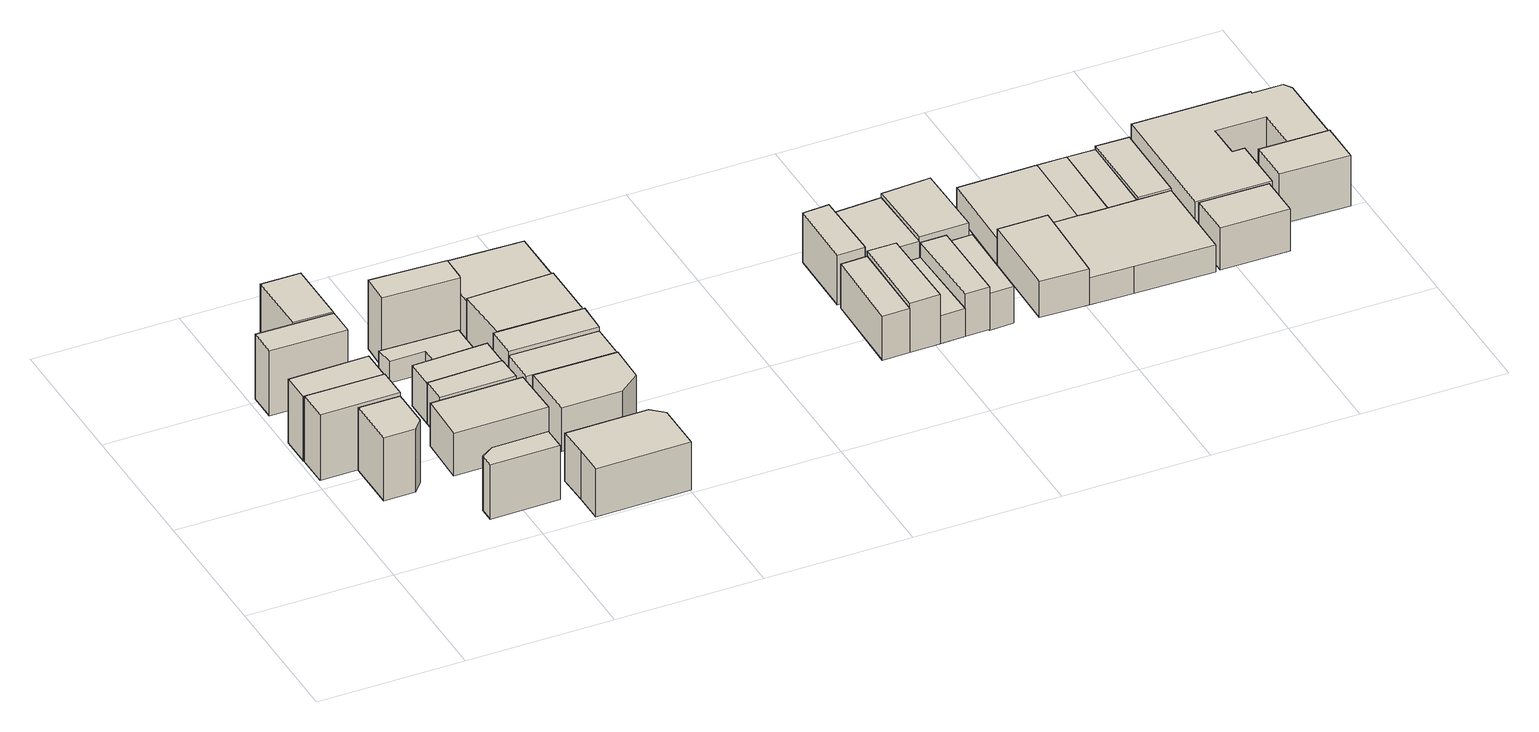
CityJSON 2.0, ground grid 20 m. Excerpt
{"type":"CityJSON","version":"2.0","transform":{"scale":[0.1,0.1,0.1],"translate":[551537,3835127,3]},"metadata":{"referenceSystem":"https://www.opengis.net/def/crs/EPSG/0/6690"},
"CityObjects":{
"building1":{"type":"Building","attributes":{"計測周辺長":32.66,"1/2500図郭":70,"区名":"生野区","町丁目名称":"小路東６丁目","街区番号":10,"class":"3001","usage":"411","measuredHeight":9.6,"storeysAboveGround":2,"BuildingDetailAttribute.buildingRoofEdgeArea":49.64,"BuildingDetailAttribute.buildingStructureType":"610","BuildingDetailAttribute.buildingStructureOrgType":"2","BuildingDetailAttribute.detailedUsage":"1110","BuildingDetailAttribute.specifiedBuildingCoverageRate":0.8,"BuildingDetailAttribute.surveyYear":2017,"BuildingRiverFloodingRiskAttribute.description":"2","BuildingRiverFloodingRiskAttribute.rank":"2","BuildingRiverFloodingRiskAttribute.depth":1.66,"BuildingRiverFloodingRiskAttribute.adminType":"1","BuildingRiverFloodingRiskAttribute.scale":"2","BuildingRiverFloodingRiskAttribute.duration":37.48,"BuildingIDAttribute.prefecture":"27","BuildingIDAttribute.city":"27116"},"geometry":[{"type":"Solid","lod":"1","boundaries":[[[[0,1,2,3]],[[2,4,5,3]],[[1,6,4,2]],[[0,7,6,1]],[[3,5,7,0]],[[4,6,7,5]]]]}]},
"building2":{"type":"Building","attributes":{"計測周辺長":22.16,"1/2500図郭":70,"区名":"生野区","町丁目名称":"小路東６丁目","街区番号":10,"class":"3001","usage":"411","measuredHeight":9.3,"storeysAboveGround":3,"BuildingDetailAttribute.buildingRoofEdgeArea":30.58,"BuildingDetailAttribute.buildingStructureType":"610","BuildingDetailAttribute.buildingStructureOrgType":"2","BuildingDetailAttribute.detailedUsage":"1110","BuildingDetailAttribute.specifiedBuildingCoverageRate":0.8,"BuildingDetailAttribute.surveyYear":2017,"BuildingRiverFloodingRiskAttribute.description":"2","BuildingRiverFloodingRiskAttribute.rank":"2","BuildingRiverFloodingRiskAttribute.depth":1.76,"BuildingRiverFloodingRiskAttribute.adminType":"1","BuildingRiverFloodingRiskAttribute.scale":"2","BuildingRiverFloodingRiskAttribute.duration":37.48,"BuildingIDAttribute.prefecture":"27","BuildingIDAttribute.city":"27116"},"geometry":[{"type":"Solid","lod":"1","boundaries":[[[[8,9,10,11,12]],[[11,13,14,12]],[[10,15,13,11]],[[9,16,15,10]],[[8,17,16,9]],[[12,14,17,8]],[[13,15,16,17,14]]]]}]},
"building3":{"type":"Building","attributes":{"計測周辺長":34.56,"1/2500図郭":70,"区名":"生野区","町丁目名称":"小路東６丁目","街区番号":10,"class":"3001","usage":"411","measuredHeight":9.5,"storeysAboveGround":2,"BuildingDetailAttribute.buildingRoofEdgeArea":54.52,"BuildingDetailAttribute.buildingStructureType":"610","BuildingDetailAttribute.buildingStructureOrgType":"2","BuildingDetailAttribute.detailedUsage":"1110","BuildingDetailAttribute.specifiedBuildingCoverageRate":0.8,"BuildingDetailAttribute.surveyYear":2017,"BuildingRiverFloodingRiskAttribute.description":"2","BuildingRiverFloodingRiskAttribute.rank":"2","BuildingRiverFloodingRiskAttribute.depth":1.46,"BuildingRiverFloodingRiskAttribute.adminType":"1","BuildingRiverFloodingRiskAttribute.scale":"2","BuildingRiverFloodingRiskAttribute.duration":37.48,"BuildingIDAttribute.prefecture":"27","BuildingIDAttribute.city":"27116"},"geometry":[{"type":"Solid","lod":"1","boundaries":[[[[18,19,20,21]],[[20,22,23,21]],[[19,24,22,20]],[[18,25,24,19]],[[21,23,25,18]],[[22,24,25,23]]]]}]},
"building4":{"type":"Building","attributes":{"class":"3001","measuredHeight":9.6,"BuildingDetailAttribute.specifiedBuildingCoverageRate":0.8,"BuildingDetailAttribute.surveyYear":2017,"BuildingRiverFloodingRiskAttribute.description":"2","BuildingRiverFloodingRiskAttribute.rank":"2","BuildingRiverFloodingRiskAttribute.depth":1.64,"BuildingRiverFloodingRiskAttribute.adminType":"1","BuildingRiverFloodingRiskAttribute.scale":"2","BuildingRiverFloodingRiskAttribute.duration":37.38,"BuildingIDAttribute.prefecture":"27","BuildingIDAttribute.city":"27116"},"geometry":[{"type":"Solid","lod":"1","boundaries":[[[[26,27,28,29]],[[28,30,31,29]],[[27,32,30,28]],[[26,33,32,27]],[[29,31,33,26]],[[30,32,33,31]]]]}]},
"building5":{"type":"Building","attributes":{"計測周辺長":31.46,"1/2500図郭":70,"区名":"生野区","町丁目名称":"小路東６丁目","街区番号":10,"class":"3001","usage":"411","measuredHeight":9.9,"storeysAboveGround":3,"BuildingDetailAttribute.buildingRoofEdgeArea":60.54,"BuildingDetailAttribute.buildingStructureType":"610","BuildingDetailAttribute.buildingStructureOrgType":"2","BuildingDetailAttribute.detailedUsage":"1110","BuildingDetailAttribute.specifiedBuildingCoverageRate":0.8,"BuildingDetailAttribute.surveyYear":2017,"BuildingRiverFloodingRiskAttribute.description":"2","BuildingRiverFloodingRiskAttribute.rank":"2","BuildingRiverFloodingRiskAttribute.depth":1.64,"BuildingRiverFloodingRiskAttribute.adminType":"1","BuildingRiverFloodingRiskAttribute.scale":"2","BuildingRiverFloodingRiskAttribute.duration":37.38,"BuildingIDAttribute.prefecture":"27","BuildingIDAttribute.city":"27116"},"geometry":[{"type":"Solid","lod":"1","boundaries":[[[[34,35,36,37]],[[36,38,39,37]],[[35,40,38,36]],[[34,41,40,35]],[[37,39,41,34]],[[38,40,41,39]]]]}]},
"building6":{"type":"Building","attributes":{"計測周辺長":31.24,"1/2500図郭":70,"区名":"生野区","町丁目名称":"小路東６丁目","街区番号":13,"class":"3001","usage":"411","measuredHeight":7.9,"storeysAboveGround":2,"BuildingDetailAttribute.buildingRoofEdgeArea":48.56,"BuildingDetailAttribute.buildingStructureType":"610","BuildingDetailAttribute.buildingStructureOrgType":"2","BuildingDetailAttribute.detailedUsage":"1110","BuildingDetailAttribute.specifiedBuildingCoverageRate":0.8,"BuildingDetailAttribute.surveyYear":2017,"BuildingRiverFloodingRiskAttribute.description":"2","BuildingRiverFloodingRiskAttribute.rank":"2","BuildingRiverFloodingRiskAttribute.depth":1.58,"BuildingRiverFloodingRiskAttribute.adminType":"1","BuildingRiverFloodingRiskAttribute.scale":"2","BuildingRiverFloodingRiskAttribute.duration":36.92,"BuildingIDAttribute.prefecture":"27","BuildingIDAttribute.city":"27116"},"geometry":[{"type":"Solid","lod":"1","boundaries":[[[[42,43,44,45,46]],[[45,47,48,46]],[[44,49,47,45]],[[43,50,49,44]],[[42,51,50,43]],[[46,48,51,42]],[[47,49,50,51,48]]]]}]},
"building7":{"type":"Building","attributes":{"計測周辺長":39.25,"1/2500図郭":70,"区名":"生野区","町丁目名称":"小路東６丁目","街区番号":10,"class":"3001","usage":"412","measuredHeight":6.3,"storeysAboveGround":2,"BuildingDetailAttribute.buildingRoofEdgeArea":88.38,"BuildingDetailAttribute.buildingStructureType":"601","BuildingDetailAttribute.buildingStructureOrgType":"1","BuildingDetailAttribute.detailedUsage":"1130","BuildingDetailAttribute.specifiedBuildingCoverageRate":0.8,"BuildingDetailAttribute.surveyYear":2017,"BuildingRiverFloodingRiskAttribute.description":"2","BuildingRiverFloodingRiskAttribute.rank":"2","BuildingRiverFloodingRiskAttribute.depth":1.56,"BuildingRiverFloodingRiskAttribute.adminType":"1","BuildingRiverFloodingRiskAttribute.scale":"2","BuildingRiverFloodingRiskAttribute.duration":37.48,"BuildingIDAttribute.prefecture":"27","BuildingIDAttribute.city":"27116"},"geometry":[{"type":"Solid","lod":"1","boundaries":[[[[52,53,54,55]],[[54,56,57,55]],[[53,58,56,54]],[[52,59,58,53]],[[55,57,59,52]],[[56,58,59,57]]]]}]},
"building8":{"type":"Building","attributes":{"計測周辺長":27.82,"1/2500図郭":70,"区名":"生野区","町丁目名称":"小路東６丁目","街区番号":10,"class":"3001","usage":"411","measuredHeight":6.2,"storeysAboveGround":2,"BuildingDetailAttribute.buildingRoofEdgeArea":37.48,"BuildingDetailAttribute.buildingStructureType":"601","BuildingDetailAttribute.buildingStructureOrgType":"1","BuildingDetailAttribute.detailedUsage":"1110","BuildingDetailAttribute.specifiedBuildingCoverageRate":0.8,"BuildingDetailAttribute.surveyYear":2017,"BuildingRiverFloodingRiskAttribute.description":"2","BuildingRiverFloodingRiskAttribute.rank":"2","BuildingRiverFloodingRiskAttribute.depth":1.66,"BuildingRiverFloodingRiskAttribute.adminType":"1","BuildingRiverFloodingRiskAttribute.scale":"2","BuildingRiverFloodingRiskAttribute.duration":37.48,"BuildingIDAttribute.prefecture":"27","BuildingIDAttribute.city":"27116"},"geometry":[{"type":"Solid","lod":"1","boundaries":[[[[60,61,62,63]],[[62,64,65,63]],[[61,66,64,62]],[[60,67,66,61]],[[63,65,67,60]],[[64,66,67,65]]]]}]},
"building9":{"type":"Building","attributes":{"計測周辺長":28.94,"1/2500図郭":70,"区名":"生野区","町丁目名称":"小路東６丁目","街区番号":10,"class":"3001","usage":"411","measuredHeight":6,"storeysAboveGround":2,"BuildingDetailAttribute.buildingRoofEdgeArea":43.24,"BuildingDetailAttribute.buildingStructureType":"601","BuildingDetailAttribute.buildingStructureOrgType":"1","BuildingDetailAttribute.detailedUsage":"1110","BuildingDetailAttribute.specifiedBuildingCoverageRate":0.8,"BuildingDetailAttribute.surveyYear":2017,"BuildingRiverFloodingRiskAttribute.description":"2","BuildingRiverFloodingRiskAttribute.rank":"2","BuildingRiverFloodingRiskAttribute.depth":1.66,"BuildingRiverFloodingRiskAttribute.adminType":"1","BuildingRiverFloodingRiskAttribute.scale":"2","BuildingRiverFloodingRiskAttribute.duration":37.48,"BuildingIDAttribute.prefecture":"27","BuildingIDAttribute.city":"27116"},"geometry":[{"type":"Solid","lod":"1","boundaries":[[[[68,69,60,63]],[[60,70,71,63]],[[69,72,70,60]],[[68,73,72,69]],[[63,71,73,68]],[[70,72,73,71]]]]}]},
"building10":{"type":"Building","attributes":{"計測周辺長":35.14,"1/2500図郭":70,"区名":"生野区","町丁目名称":"小路東６丁目","街区番号":10,"class":"3001","usage":"411","measuredHeight":3.3,"storeysAboveGround":2,"BuildingDetailAttribute.buildingRoofEdgeArea":51.75,"BuildingDetailAttribute.buildingStructureType":"601","BuildingDetailAttribute.buildingStructureOrgType":"1","BuildingDetailAttribute.detailedUsage":"1110","BuildingDetailAttribute.specifiedBuildingCoverageRate":0.8,"BuildingDetailAttribute.surveyYear":2017,"BuildingRiverFloodingRiskAttribute.description":"2","BuildingRiverFloodingRiskAttribute.rank":"2","BuildingRiverFloodingRiskAttribute.depth":1.54,"BuildingRiverFloodingRiskAttribute.adminType":"1","BuildingRiverFloodingRiskAttribute.scale":"2","BuildingRiverFloodingRiskAttribute.duration":37.38,"BuildingIDAttribute.prefecture":"27","BuildingIDAttribute.city":"27116"},"geometry":[{"type":"Solid","lod":"1","boundaries":[[[[74,75,76,77,78,79]],[[78,80,81,79]],[[77,82,80,78]],[[76,83,82,77]],[[75,84,83,76]],[[74,85,84,75]],[[79,81,85,74]],[[80,82,83,84,85,81]]]]}]},
"building11":{"type":"Building","attributes":{"計測周辺長":41.39,"1/2500図郭":70,"区名":"生野区","町丁目名称":"小路東６丁目","街区番号":13,"class":"3001","usage":"414","measuredHeight":7.1,"storeysAboveGround":2,"BuildingDetailAttribute.buildingRoofEdgeArea":105.09,"BuildingDetailAttribute.buildingStructureType":"601","BuildingDetailAttribute.buildingStructureOrgType":"1","BuildingDetailAttribute.detailedUsage":"1140","BuildingDetailAttribute.specifiedBuildingCoverageRate":0.8,"BuildingDetailAttribute.surveyYear":2017,"BuildingRiverFloodingRiskAttribute.description":"2","BuildingRiverFloodingRiskAttribute.rank":"2","BuildingRiverFloodingRiskAttribute.depth":1.68,"BuildingRiverFloodingRiskAttribute.adminType":"1","BuildingRiverFloodingRiskAttribute.scale":"2","BuildingRiverFloodingRiskAttribute.duration":36.92,"BuildingIDAttribute.prefecture":"27","BuildingIDAttribute.city":"27116"},"geometry":[{"type":"Solid","lod":"1","boundaries":[[[[86,87,88,89,90,91]],[[90,92,93,91]],[[89,94,92,90]],[[88,95,94,89]],[[87,96,95,88]],[[86,97,96,87]],[[91,93,97,86]],[[92,94,95,96,97,93]]]]}]},
"building12":{"type":"Building","attributes":{"計測周辺長":32.12,"1/2500図郭":70,"区名":"生野区","町丁目名称":"小路東６丁目","街区番号":10,"class":"3001","usage":"411","measuredHeight":10.2,"storeysAboveGround":2,"BuildingDetailAttribute.buildingRoofEdgeArea":58.77,"BuildingDetailAttribute.buildingStructureType":"601","BuildingDetailAttribute.buildingStructureOrgType":"1","BuildingDetailAttribute.detailedUsage":"1110","BuildingDetailAttribute.specifiedBuildingCoverageRate":0.8,"BuildingDetailAttribute.surveyYear":2017,"BuildingRiverFloodingRiskAttribute.description":"2","BuildingRiverFloodingRiskAttribute.rank":"2","BuildingRiverFloodingRiskAttribute.depth":1.54,"BuildingRiverFloodingRiskAttribute.adminType":"1","BuildingRiverFloodingRiskAttribute.scale":"2","BuildingRiverFloodingRiskAttribute.duration":37.38,"BuildingIDAttribute.prefecture":"27","BuildingIDAttribute.city":"27116"},"geometry":[{"type":"Solid","lod":"1","boundaries":[[[[98,99,100,101,102]],[[101,103,104,102]],[[100,105,103,101]],[[99,106,105,100]],[[98,107,106,99]],[[102,104,107,98]],[[103,105,106,107,104]]]]}]},
"building13":{"type":"Building","attributes":{"計測周辺長":29.37,"1/2500図郭":70,"区名":"生野区","町丁目名称":"小路東６丁目","街区番号":10,"class":"3001","usage":"413","measuredHeight":6.4,"storeysAboveGround":2,"BuildingDetailAttribute.buildingRoofEdgeArea":44.28,"BuildingDetailAttribute.buildingStructureType":"601","BuildingDetailAttribute.buildingStructureOrgType":"1","BuildingDetailAttribute.detailedUsage":"1150","BuildingDetailAttribute.specifiedBuildingCoverageRate":0.8,"BuildingDetailAttribute.surveyYear":2017,"BuildingRiverFloodingRiskAttribute.description":"2","BuildingRiverFloodingRiskAttribute.rank":"2","BuildingRiverFloodingRiskAttribute.depth":1.76,"BuildingRiverFloodingRiskAttribute.adminType":"1","BuildingRiverFloodingRiskAttribute.scale":"2","BuildingRiverFloodingRiskAttribute.duration":41.77,"BuildingIDAttribute.prefecture":"27","BuildingIDAttribute.city":"27116"},"geometry":[{"type":"Solid","lod":"1","boundaries":[[[[108,109,110,111,112]],[[111,113,114,112]],[[110,115,113,111]],[[109,116,115,110]],[[108,117,116,109]],[[112,114,117,108]],[[113,115,116,117,114]]]]}]},
"building14":{"type":"Building","attributes":{"計測周辺長":32.23,"1/2500図郭":70,"区名":"生野区","町丁目名称":"小路東６丁目","街区番号":10,"class":"3001","usage":"411","measuredHeight":6.4,"storeysAboveGround":2,"BuildingDetailAttribute.buildingRoofEdgeArea":54.15,"BuildingDetailAttribute.buildingStructureType":"601","BuildingDetailAttribute.buildingStructureOrgType":"1","BuildingDetailAttribute.detailedUsage":"1120","BuildingDetailAttribute.specifiedBuildingCoverageRate":0.8,"BuildingDetailAttribute.surveyYear":2017,"BuildingRiverFloodingRiskAttribute.description":"2","BuildingRiverFloodingRiskAttribute.rank":"2","BuildingRiverFloodingRiskAttribute.depth":1.66,"BuildingRiverFloodingRiskAttribute.adminType":"1","BuildingRiverFloodingRiskAttribute.scale":"2","BuildingRiverFloodingRiskAttribute.duration":41.77,"BuildingIDAttribute.prefecture":"27","BuildingIDAttribute.city":"27116"},"geometry":[{"type":"Solid","lod":"1","boundaries":[[[[118,119,120,121]],[[120,122,123,121]],[[119,124,122,120]],[[118,125,124,119]],[[121,123,125,118]],[[122,124,125,123]]]]}]},
"building15":{"type":"Building","attributes":{"計測周辺長":31.66,"1/2500図郭":70,"区名":"生野区","町丁目名称":"小路東６丁目","街区番号":10,"class":"3001","usage":"413","measuredHeight":7,"storeysAboveGround":2,"BuildingDetailAttribute.buildingRoofEdgeArea":50.19,"BuildingDetailAttribute.buildingStructureType":"601","BuildingDetailAttribute.buildingStructureOrgType":"1","BuildingDetailAttribute.detailedUsage":"1150","BuildingDetailAttribute.specifiedBuildingCoverageRate":0.8,"BuildingDetailAttribute.surveyYear":2017,"BuildingRiverFloodingRiskAttribute.description":"2","BuildingRiverFloodingRiskAttribute.rank":"2","BuildingRiverFloodingRiskAttribute.depth":1.76,"BuildingRiverFloodingRiskAttribute.adminType":"1","BuildingRiverFloodingRiskAttribute.scale":"2","BuildingRiverFloodingRiskAttribute.duration":41.77,"BuildingIDAttribute.prefecture":"27","BuildingIDAttribute.city":"27116"},"geometry":[{"type":"Solid","lod":"1","boundaries":[[[[121,126,127,118]],[[127,128,129,118]],[[126,130,128,127]],[[121,131,130,126]],[[118,129,131,121]],[[128,130,131,129]]]]}]},
"building16":{"type":"Building","attributes":{"計測周辺長":32.34,"1/2500図郭":70,"区名":"生野区","町丁目名称":"小路東６丁目","街区番号":10,"class":"3001","usage":"411","measuredHeight":6.8,"storeysAboveGround":2,"BuildingDetailAttribute.buildingRoofEdgeArea":53.45,"BuildingDetailAttribute.buildingStructureType":"601","BuildingDetailAttribute.buildingStructureOrgType":"1","BuildingDetailAttribute.detailedUsage":"1110","BuildingDetailAttribute.specifiedBuildingCoverageRate":0.8,"BuildingDetailAttribute.surveyYear":2017,"BuildingRiverFloodingRiskAttribute.description":"2","BuildingRiverFloodingRiskAttribute.rank":"2","BuildingRiverFloodingRiskAttribute.depth":1.73,"BuildingRiverFloodingRiskAttribute.adminType":"1","BuildingRiverFloodingRiskAttribute.scale":"2","BuildingRiverFloodingRiskAttribute.duration":42.48,"BuildingIDAttribute.prefecture":"27","BuildingIDAttribute.city":"27116"},"geometry":[{"type":"Solid","lod":"1","boundaries":[[[[132,133,134,135]],[[134,136,137,135]],[[133,138,136,134]],[[132,139,138,133]],[[135,137,139,132]],[[136,138,139,137]]]]}]},
"building17":{"type":"Building","attributes":{"計測周辺長":32.92,"1/2500図郭":70,"区名":"生野区","町丁目名称":"小路東６丁目","街区番号":10,"class":"3001","usage":"411","measuredHeight":6.4,"storeysAboveGround":2,"BuildingDetailAttribute.buildingRoofEdgeArea":54.92,"BuildingDetailAttribute.buildingStructureType":"601","BuildingDetailAttribute.buildingStructureOrgType":"1","BuildingDetailAttribute.detailedUsage":"1120","BuildingDetailAttribute.specifiedBuildingCoverageRate":0.8,"BuildingDetailAttribute.surveyYear":2017,"BuildingRiverFloodingRiskAttribute.description":"2","BuildingRiverFloodingRiskAttribute.rank":"2","BuildingRiverFloodingRiskAttribute.depth":1.73,"BuildingRiverFloodingRiskAttribute.adminType":"1","BuildingRiverFloodingRiskAttribute.scale":"2","BuildingRiverFloodingRiskAttribute.duration":42.48,"BuildingIDAttribute.prefecture":"27","BuildingIDAttribute.city":"27116"},"geometry":[{"type":"Solid","lod":"1","boundaries":[[[[140,132,135,141]],[[135,142,143,141]],[[132,144,142,135]],[[140,145,144,132]],[[141,143,145,140]],[[142,144,145,143]]]]}]},
"building18":{"type":"Building","attributes":{"計測周辺長":31.54,"1/2500図郭":70,"区名":"生野区","町丁目名称":"小路東６丁目","街区番号":11,"class":"3001","usage":"415","measuredHeight":6.5,"storeysAboveGround":2,"BuildingDetailAttribute.buildingRoofEdgeArea":43.92,"BuildingDetailAttribute.buildingStructureType":"601","BuildingDetailAttribute.buildingStructureOrgType":"1","BuildingDetailAttribute.detailedUsage":"1160","BuildingDetailAttribute.specifiedBuildingCoverageRate":0.8,"BuildingDetailAttribute.surveyYear":2017,"BuildingRiverFloodingRiskAttribute.description":"2","BuildingRiverFloodingRiskAttribute.rank":"2","BuildingRiverFloodingRiskAttribute.depth":1.77,"BuildingRiverFloodingRiskAttribute.adminType":"1","BuildingRiverFloodingRiskAttribute.scale":"2","BuildingRiverFloodingRiskAttribute.duration":40.5,"BuildingIDAttribute.prefecture":"27","BuildingIDAttribute.city":"27116"},"geometry":[{"type":"Solid","lod":"1","boundaries":[[[[146,147,148,149]],[[148,150,151,149]],[[147,152,150,148]],[[146,153,152,147]],[[149,151,153,146]],[[150,152,153,151]]]]}]},
"building19":{"type":"Building","attributes":{"計測周辺長":26.92,"1/2500図郭":70,"区名":"生野区","町丁目名称":"小路東６丁目","街区番号":11,"class":"3001","usage":"411","measuredHeight":7.3,"storeysAboveGround":2,"BuildingDetailAttribute.buildingRoofEdgeArea":34.95,"BuildingDetailAttribute.buildingStructureType":"601","BuildingDetailAttribute.buildingStructureOrgType":"1","BuildingDetailAttribute.detailedUsage":"1110","BuildingDetailAttribute.specifiedBuildingCoverageRate":0.8,"BuildingDetailAttribute.surveyYear":2017,"BuildingRiverFloodingRiskAttribute.description":"2","BuildingRiverFloodingRiskAttribute.rank":"2","BuildingRiverFloodingRiskAttribute.depth":1.77,"BuildingRiverFloodingRiskAttribute.adminType":"1","BuildingRiverFloodingRiskAttribute.scale":"2","BuildingRiverFloodingRiskAttribute.duration":40.5,"BuildingIDAttribute.prefecture":"27","BuildingIDAttribute.city":"27116"},"geometry":[{"type":"Solid","lod":"1","boundaries":[[[[154,155,156,157,158]],[[157,159,160,158]],[[156,161,159,157]],[[155,162,161,156]],[[154,163,162,155]],[[158,160,163,154]],[[159,161,162,163,160]]]]}]},
"building20":{"type":"Building","attributes":{"計測周辺長":32.37,"1/2500図郭":70,"区名":"生野区","町丁目名称":"小路東６丁目","街区番号":11,"class":"3001","usage":"402","measuredHeight":7.3,"storeysAboveGround":1,"BuildingDetailAttribute.buildingRoofEdgeArea":49.07,"BuildingDetailAttribute.buildingStructureType":"601","BuildingDetailAttribute.buildingStructureOrgType":"1","BuildingDetailAttribute.detailedUsage":"1401","BuildingDetailAttribute.specifiedBuildingCoverageRate":0.8,"BuildingDetailAttribute.surveyYear":2017,"BuildingRiverFloodingRiskAttribute.description":"2","BuildingRiverFloodingRiskAttribute.rank":"2","BuildingRiverFloodingRiskAttribute.depth":1.77,"BuildingRiverFloodingRiskAttribute.adminType":"1","BuildingRiverFloodingRiskAttribute.scale":"2","BuildingRiverFloodingRiskAttribute.duration":40.5,"BuildingIDAttribute.prefecture":"27","BuildingIDAttribute.city":"27116"},"geometry":[{"type":"Solid","lod":"1","boundaries":[[[[164,165,146,149]],[[146,166,167,149]],[[165,168,166,146]],[[164,169,168,165]],[[149,167,169,164]],[[166,168,169,167]]]]}]},
"building21":{"type":"Building","attributes":{"計測周辺長":30.95,"1/2500図郭":70,"区名":"生野区","町丁目名称":"小路東６丁目","街区番号":11,"class":"3001","usage":"415","measuredHeight":4.1,"storeysAboveGround":2,"BuildingDetailAttribute.buildingRoofEdgeArea":40.57,"BuildingDetailAttribute.buildingStructureType":"601","BuildingDetailAttribute.buildingStructureOrgType":"1","BuildingDetailAttribute.detailedUsage":"1160","BuildingDetailAttribute.specifiedBuildingCoverageRate":0.8,"BuildingDetailAttribute.surveyYear":2017,"BuildingRiverFloodingRiskAttribute.description":"2","BuildingRiverFloodingRiskAttribute.rank":"2","BuildingRiverFloodingRiskAttribute.depth":1.77,"BuildingRiverFloodingRiskAttribute.adminType":"1","BuildingRiverFloodingRiskAttribute.scale":"2","BuildingRiverFloodingRiskAttribute.duration":40.5,"BuildingIDAttribute.prefecture":"27","BuildingIDAttribute.city":"27116"},"geometry":[{"type":"Solid","lod":"1","boundaries":[[[[170,171,165,164]],[[165,172,173,164]],[[171,174,172,165]],[[170,175,174,171]],[[164,173,175,170]],[[172,174,175,173]]]]}]},
"building22":{"type":"Building","attributes":{"計測周辺長":28.27,"1/2500図郭":70,"区名":"生野区","町丁目名称":"小路東６丁目","街区番号":11,"class":"3001","usage":"411","measuredHeight":5.9,"storeysAboveGround":2,"BuildingDetailAttribute.buildingRoofEdgeArea":40.03,"BuildingDetailAttribute.buildingStructureType":"601","BuildingDetailAttribute.buildingStructureOrgType":"1","BuildingDetailAttribute.detailedUsage":"1110","BuildingDetailAttribute.specifiedBuildingCoverageRate":0.8,"BuildingDetailAttribute.surveyYear":2017,"BuildingRiverFloodingRiskAttribute.description":"2","BuildingRiverFloodingRiskAttribute.rank":"2","BuildingRiverFloodingRiskAttribute.depth":1.77,"BuildingRiverFloodingRiskAttribute.adminType":"1","BuildingRiverFloodingRiskAttribute.scale":"2","BuildingRiverFloodingRiskAttribute.duration":41.55,"BuildingIDAttribute.prefecture":"27","BuildingIDAttribute.city":"27116"},"geometry":[{"type":"Solid","lod":"1","boundaries":[[[[176,177,178,179]],[[178,180,181,179]],[[177,182,180,178]],[[176,183,182,177]],[[179,181,183,176]],[[180,182,183,181]]]]}]},
"building23":{"type":"Building","attributes":{"計測周辺長":30.97,"1/2500図郭":70,"区名":"生野区","町丁目名称":"小路東６丁目","街区番号":11,"class":"3001","usage":"411","measuredHeight":6.4,"storeysAboveGround":1,"BuildingDetailAttribute.buildingRoofEdgeArea":40.79,"BuildingDetailAttribute.buildingStructureType":"601","BuildingDetailAttribute.buildingStructureOrgType":"1","BuildingDetailAttribute.detailedUsage":"1110","BuildingDetailAttribute.specifiedBuildingCoverageRate":0.8,"BuildingDetailAttribute.surveyYear":2017,"BuildingRiverFloodingRiskAttribute.description":"2","BuildingRiverFloodingRiskAttribute.rank":"2","BuildingRiverFloodingRiskAttribute.depth":1.77,"BuildingRiverFloodingRiskAttribute.adminType":"1","BuildingRiverFloodingRiskAttribute.scale":"2","BuildingRiverFloodingRiskAttribute.duration":40.5,"BuildingIDAttribute.prefecture":"27","BuildingIDAttribute.city":"27116"},"geometry":[{"type":"Solid","lod":"1","boundaries":[[[[184,185,171,170]],[[171,186,187,170]],[[185,188,186,171]],[[184,189,188,185]],[[170,187,189,184]],[[186,188,189,187]]]]}]},
"building24":{"type":"Building","attributes":{"計測周辺長":31.06,"1/2500図郭":70,"区名":"生野区","町丁目名称":"小路東６丁目","街区番号":11,"class":"3001","usage":"412","measuredHeight":5.3,"storeysAboveGround":2,"BuildingDetailAttribute.buildingRoofEdgeArea":41.34,"BuildingDetailAttribute.buildingStructureType":"601","BuildingDetailAttribute.buildingStructureOrgType":"1","BuildingDetailAttribute.detailedUsage":"1130","BuildingDetailAttribute.specifiedBuildingCoverageRate":0.8,"BuildingDetailAttribute.surveyYear":2017,"BuildingRiverFloodingRiskAttribute.description":"2","BuildingRiverFloodingRiskAttribute.rank":"2","BuildingRiverFloodingRiskAttribute.depth":1.77,"BuildingRiverFloodingRiskAttribute.adminType":"1","BuildingRiverFloodingRiskAttribute.scale":"2","BuildingRiverFloodingRiskAttribute.duration":40.5,"BuildingIDAttribute.prefecture":"27","BuildingIDAttribute.city":"27116"},"geometry":[{"type":"Solid","lod":"1","boundaries":[[[[190,191,192,193]],[[192,194,195,193]],[[191,196,194,192]],[[190,197,196,191]],[[193,195,197,190]],[[194,196,197,195]]]]}]},
"building25":{"type":"Building","attributes":{"計測周辺長":27.92,"1/2500図郭":70,"区名":"生野区","町丁目名称":"小路東６丁目","街区番号":11,"class":"3001","usage":"411","measuredHeight":6.5,"storeysAboveGround":1,"BuildingDetailAttribute.buildingRoofEdgeArea":37.34,"BuildingDetailAttribute.buildingStructureType":"601","BuildingDetailAttribute.buildingStructureOrgType":"1","BuildingDetailAttribute.detailedUsage":"1120","BuildingDetailAttribute.specifiedBuildingCoverageRate":0.8,"BuildingDetailAttribute.surveyYear":2017,"BuildingRiverFloodingRiskAttribute.description":"2","BuildingRiverFloodingRiskAttribute.rank":"2","BuildingRiverFloodingRiskAttribute.depth":1.77,"BuildingRiverFloodingRiskAttribute.adminType":"1","BuildingRiverFloodingRiskAttribute.scale":"2","BuildingRiverFloodingRiskAttribute.duration":41.55,"BuildingIDAttribute.prefecture":"27","BuildingIDAttribute.city":"27116"},"geometry":[{"type":"Solid","lod":"1","boundaries":[[[[198,199,177,176]],[[177,200,201,176]],[[199,202,200,177]],[[198,203,202,199]],[[176,201,203,198]],[[200,202,203,201]]]]}]},
"building26":{"type":"Building","attributes":{"計測周辺長":37.41,"1/2500図郭":70,"区名":"生野区","町丁目名称":"小路東６丁目","街区番号":11,"class":"3001","usage":"411","measuredHeight":5.3,"storeysAboveGround":2,"BuildingDetailAttribute.buildingRoofEdgeArea":78.6,"BuildingDetailAttribute.buildingStructureType":"610","BuildingDetailAttribute.buildingStructureOrgType":"2","BuildingDetailAttribute.detailedUsage":"1110","BuildingDetailAttribute.specifiedBuildingCoverageRate":0.8,"BuildingDetailAttribute.surveyYear":2017,"BuildingRiverFloodingRiskAttribute.description":"2","BuildingRiverFloodingRiskAttribute.rank":"2","BuildingRiverFloodingRiskAttribute.depth":1.76,"BuildingRiverFloodingRiskAttribute.adminType":"1","BuildingRiverFloodingRiskAttribute.scale":"2","BuildingRiverFloodingRiskAttribute.duration":38.55,"BuildingIDAttribute.prefecture":"27","BuildingIDAttribute.city":"27116"},"geometry":[{"type":"Solid","lod":"1","boundaries":[[[[204,205,206,207]],[[206,208,209,207]],[[205,210,208,206]],[[204,211,210,205]],[[207,209,211,204]],[[208,210,211,209]]]]}]},
"building27":{"type":"Building","attributes":{"計測周辺長":31.34,"1/2500図郭":70,"区名":"生野区","町丁目名称":"小路東６丁目","街区番号":11,"class":"3001","usage":"415","measuredHeight":3.8,"storeysAboveGround":2,"BuildingDetailAttribute.buildingRoofEdgeArea":44.27,"BuildingDetailAttribute.buildingStructureType":"610","BuildingDetailAttribute.buildingStructureOrgType":"2","BuildingDetailAttribute.detailedUsage":"1160","BuildingDetailAttribute.specifiedBuildingCoverageRate":0.8,"BuildingDetailAttribute.surveyYear":2017,"BuildingRiverFloodingRiskAttribute.description":"2","BuildingRiverFloodingRiskAttribute.rank":"2","BuildingRiverFloodingRiskAttribute.depth":1.76,"BuildingRiverFloodingRiskAttribute.adminType":"1","BuildingRiverFloodingRiskAttribute.scale":"2","BuildingRiverFloodingRiskAttribute.duration":38.55,"BuildingIDAttribute.prefecture":"27","BuildingIDAttribute.city":"27116"},"geometry":[{"type":"Solid","lod":"1","boundaries":[[[[212,204,207,213,214]],[[213,215,216,214]],[[207,217,215,213]],[[204,218,217,207]],[[212,219,218,204]],[[214,216,219,212]],[[215,217,218,219,216]]]]}]},
"building28":{"type":"Building","attributes":{"計測周辺長":35.4,"1/2500図郭":71,"区名":"生野区","町丁目名称":"小路東６丁目","街区番号":11,"class":"3001","usage":"411","measuredHeight":4,"storeysAboveGround":1,"BuildingDetailAttribute.buildingRoofEdgeArea":63.5,"BuildingDetailAttribute.buildingStructureType":"601","BuildingDetailAttribute.buildingStructureOrgType":"1","BuildingDetailAttribute.detailedUsage":"1120","BuildingDetailAttribute.specifiedBuildingCoverageRate":0.8,"BuildingDetailAttribute.surveyYear":2017,"BuildingRiverFloodingRiskAttribute.description":"2","BuildingRiverFloodingRiskAttribute.rank":"2","BuildingRiverFloodingRiskAttribute.depth":1.67,"BuildingRiverFloodingRiskAttribute.adminType":"1","BuildingRiverFloodingRiskAttribute.scale":"2","BuildingRiverFloodingRiskAttribute.duration":38.55,"BuildingIDAttribute.prefecture":"27","BuildingIDAttribute.city":"27116"},"geometry":[{"type":"Solid","lod":"1","boundaries":[[[[212,220,221,222,223,224,225,205,204]],[[205,226,227,204]],[[225,228,226,205]],[[224,229,228,225]],[[223,230,229,224]],[[222,231,230,223]],[[221,232,231,222]],[[220,233,232,221]],[[212,234,233,220]],[[204,227,234,212]],[[226,228,229,230,231,232,233,234,227]]]]}]},
"building29":{"type":"Building","attributes":{"計測周辺長":31.98,"1/2500図郭":71,"区名":"生野区","町丁目名称":"小路東６丁目","街区番号":11,"class":"3001","usage":"411","measuredHeight":3.7,"storeysAboveGround":2,"BuildingDetailAttribute.buildingRoofEdgeArea":47.53,"BuildingDetailAttribute.buildingStructureType":"601","BuildingDetailAttribute.buildingStructureOrgType":"1","BuildingDetailAttribute.detailedUsage":"1110","BuildingDetailAttribute.specifiedBuildingCoverageRate":0.8,"BuildingDetailAttribute.surveyYear":2017,"BuildingRiverFloodingRiskAttribute.description":"2","BuildingRiverFloodingRiskAttribute.rank":"2","BuildingRiverFloodingRiskAttribute.depth":1.81,"BuildingRiverFloodingRiskAttribute.adminType":"1","BuildingRiverFloodingRiskAttribute.scale":"2","BuildingRiverFloodingRiskAttribute.duration":38.55,"BuildingIDAttribute.prefecture":"27","BuildingIDAttribute.city":"27116"},"geometry":[{"type":"Solid","lod":"1","boundaries":[[[[235,221,220,212,214,236]],[[214,216,237,236]],[[212,219,216,214]],[[220,238,219,212]],[[221,239,238,220]],[[235,240,239,221]],[[236,237,240,235]],[[216,219,238,239,240,237]]]]}]},
"building30":{"type":"Building","attributes":{"計測周辺長":31.35,"1/2500図郭":71,"区名":"生野区","町丁目名称":"小路東６丁目","街区番号":11,"class":"3001","usage":"411","measuredHeight":3.8,"storeysAboveGround":2,"BuildingDetailAttribute.buildingRoofEdgeArea":44.38,"BuildingDetailAttribute.buildingStructureType":"601","BuildingDetailAttribute.buildingStructureOrgType":"1","BuildingDetailAttribute.detailedUsage":"1110","BuildingDetailAttribute.specifiedBuildingCoverageRate":0.8,"BuildingDetailAttribute.surveyYear":2017,"BuildingRiverFloodingRiskAttribute.description":"2","BuildingRiverFloodingRiskAttribute.rank":"2","BuildingRiverFloodingRiskAttribute.depth":1.71,"BuildingRiverFloodingRiskAttribute.adminType":"1","BuildingRiverFloodingRiskAttribute.scale":"2","BuildingRiverFloodingRiskAttribute.duration":38.55,"BuildingIDAttribute.prefecture":"27","BuildingIDAttribute.city":"27116"},"geometry":[{"type":"Solid","lod":"1","boundaries":[[[[241,242,243,244]],[[243,240,245,244]],[[242,239,240,243]],[[241,246,239,242]],[[244,245,246,241]],[[240,239,246,245]]]]}]},
"building31":{"type":"Building","attributes":{"計測周辺長":32.1,"1/2500図郭":71,"区名":"生野区","町丁目名称":"小路東６丁目","街区番号":11,"class":"3001","usage":"411","measuredHeight":4.3,"storeysAboveGround":2,"BuildingDetailAttribute.buildingRoofEdgeArea":49.65,"BuildingDetailAttribute.buildingStructureType":"601","BuildingDetailAttribute.buildingStructureOrgType":"1","BuildingDetailAttribute.detailedUsage":"1110","BuildingDetailAttribute.specifiedBuildingCoverageRate":0.8,"BuildingDetailAttribute.surveyYear":2017,"BuildingRiverFloodingRiskAttribute.description":"2","BuildingRiverFloodingRiskAttribute.rank":"2","BuildingRiverFloodingRiskAttribute.depth":1.71,"BuildingRiverFloodingRiskAttribute.adminType":"1","BuildingRiverFloodingRiskAttribute.scale":"2","BuildingRiverFloodingRiskAttribute.duration":38.55,"BuildingIDAttribute.prefecture":"27","BuildingIDAttribute.city":"27116"},"geometry":[{"type":"Solid","lod":"1","boundaries":[[[[247,223,222,248]],[[222,249,250,248]],[[223,251,249,222]],[[247,252,251,223]],[[248,250,252,247]],[[249,251,252,250]]]]}]},
"building32":{"type":"Building","attributes":{"計測周辺長":87.84,"1/2500図郭":71,"区名":"生野区","町丁目名称":"小路東６丁目","街区番号":11,"class":"3001","usage":"411","measuredHeight":6.2,"storeysAboveGround":1,"BuildingDetailAttribute.buildingRoofEdgeArea":475.68,"BuildingDetailAttribute.buildingStructureType":"601","BuildingDetailAttribute.buildingStructureOrgType":"1","BuildingDetailAttribute.detailedUsage":"1110","BuildingDetailAttribute.specifiedBuildingCoverageRate":0.8,"BuildingDetailAttribute.surveyYear":2017,"BuildingRiverFloodingRiskAttribute.description":"2","BuildingRiverFloodingRiskAttribute.rank":"2","BuildingRiverFloodingRiskAttribute.depth":1.53,"BuildingRiverFloodingRiskAttribute.adminType":"1","BuildingRiverFloodingRiskAttribute.scale":"2","BuildingRiverFloodingRiskAttribute.duration":33.8,"BuildingIDAttribute.prefecture":"27","BuildingIDAttribute.city":"27116"},"geometry":[{"type":"Solid","lod":"1","boundaries":[[[[253,254,255,256]],[[255,257,258,256]],[[254,259,257,255]],[[253,260,259,254]],[[256,258,260,253]],[[257,259,260,258]]]]}]},
"building33":{"type":"Building","attributes":{"計測周辺長":87.84,"1/2500図郭":71,"区名":"生野区","町丁目名称":"小路東６丁目","街区番号":11,"class":"3001","usage":"411","measuredHeight":6.4,"storeysAboveGround":1,"BuildingDetailAttribute.buildingRoofEdgeArea":475.68,"BuildingDetailAttribute.buildingStructureType":"601","BuildingDetailAttribute.buildingStructureOrgType":"1","BuildingDetailAttribute.detailedUsage":"1110","BuildingDetailAttribute.specifiedBuildingCoverageRate":0.8,"BuildingDetailAttribute.surveyYear":2017,"BuildingRiverFloodingRiskAttribute.description":"2","BuildingRiverFloodingRiskAttribute.rank":"2","BuildingRiverFloodingRiskAttribute.depth":1.7,"BuildingRiverFloodingRiskAttribute.adminType":"1","BuildingRiverFloodingRiskAttribute.scale":"2","BuildingRiverFloodingRiskAttribute.duration":33.8,"BuildingIDAttribute.prefecture":"27","BuildingIDAttribute.city":"27116"},"geometry":[{"type":"Solid","lod":"1","boundaries":[[[[261,262,263,264,265,266,267,268,269,270,271,272,273]],[[272,274,275,273]],[[271,276,274,272]],[[270,277,276,271]],[[269,278,277,270]],[[268,279,278,269]],[[267,280,279,268]],[[266,281,280,267]],[[265,282,281,266]],[[264,283,282,265]],[[263,284,283,264]],[[262,285,284,263]],[[261,286,285,262]],[[273,275,286,261]],[[274,276,277,278,279,280,281,282,283,284,285,286,275]]]]}]},
"building34":{"type":"Building","attributes":{"計測周辺長":87.84,"1/2500図郭":71,"区名":"生野区","町丁目名称":"小路東６丁目","街区番号":11,"class":"3001","usage":"411","measuredHeight":7.6,"storeysAboveGround":1,"BuildingDetailAttribute.buildingRoofEdgeArea":475.68,"BuildingDetailAttribute.buildingStructureType":"601","BuildingDetailAttribute.buildingStructureOrgType":"1","BuildingDetailAttribute.detailedUsage":"1110","BuildingDetailAttribute.specifiedBuildingCoverageRate":0.8,"BuildingDetailAttribute.surveyYear":2017,"BuildingRiverFloodingRiskAttribute.description":"2","BuildingRiverFloodingRiskAttribute.rank":"2","BuildingRiverFloodingRiskAttribute.depth":1.43,"BuildingRiverFloodingRiskAttribute.adminType":"1","BuildingRiverFloodingRiskAttribute.scale":"2","BuildingRiverFloodingRiskAttribute.duration":33.8,"BuildingIDAttribute.prefecture":"27","BuildingIDAttribute.city":"27116"},"geometry":[{"type":"Solid","lod":"1","boundaries":[[[[287,288,289,290]],[[289,291,292,290]],[[288,293,291,289]],[[287,294,293,288]],[[290,292,294,287]],[[291,293,294,292]]]]}]}
},
"vertices":[
[5,217,1],[5,261,1],[113,261,1],[113,218,1],[113,261,98],[113,218,98],[5,261,98],[5,217,98],
[56,216,1],[112,216,1],[112,160,1],[99,145,1],[56,145,1],[99,145,94],[56,145,94],[112,160,94],[112,216,94],[56,216,94],
[4,304,2],[113,306,2],[113,263,2],[4,262,2],[113,263,96],[4,262,96],[113,306,96],[4,304,96],
[8,365,2],[8,404,2],[113,403,2],[113,364,2],[113,403,98],[113,364,98],[8,404,98],[8,365,98],
[58,404,1],[58,494,1],[112,494,1],[112,403,1],[112,494,100],[112,403,100],[58,494,100],[58,404,100],
[155,53,2],[155,74,2],[173,86,2],[249,87,2],[249,54,2],[249,87,82],[249,54,82],[173,86,82],[155,74,82],[155,53,82],
[154,154,2],[156,224,2],[281,225,2],[282,155,2],[281,225,65],[282,155,65],[156,224,65],[154,154,65],
[275,270,2],[276,233,2],[173,232,2],[173,267,2],[173,232,63],[173,267,63],[276,233,63],[275,270,63],
[173,309,2],[275,312,2],[275,270,62],[173,267,62],[275,312,62],[173,309,62],
[217,364,2],[169,364,2],[167,390,2],[273,388,2],[273,319,2],[218,318,2],[273,319,34],[218,318,34],[273,388,34],[167,390,34],[169,364,34],[217,364,34],
[273,47,0],[272,89,0],[385,90,0],[402,75,0],[402,6,0],[273,5,0],[402,6,71],[273,5,71],[402,75,71],[385,90,71],[272,89,71],[273,47,71],
[281,436,2],[280,400,2],[279,396,2],[175,399,2],[177,440,2],[175,399,104],[177,440,104],[279,396,104],[280,400,104],[281,436,104],
[296,147,0],[294,225,0],[408,224,0],[407,170,0],[378,148,0],[407,170,64],[378,148,64],[408,224,64],[294,225,64],[296,147,64],
[407,274,0],[407,225,0],[286,226,0],[286,275,0],[286,226,64],[286,275,64],[407,225,64],[407,274,64],
[286,318,0],[408,317,0],[408,317,70],[407,274,70],[286,318,70],[286,275,70],
[407,403,0],[407,320,0],[292,321,0],[290,400,0],[292,321,68],[290,400,68],[407,320,68],[407,403,68],
[407,484,0],[288,487,0],[290,400,64],[288,487,64],[407,403,64],[407,484,64],
[765,151,1],[728,151,1],[730,272,1],[766,273,1],[730,272,66],[766,273,66],[728,151,66],[765,151,66],
[768,282,0],[767,282,0],[730,281,0],[731,380,0],[767,382,0],[731,380,73],[767,382,73],[730,281,73],[767,282,73],[768,282,73],
[805,273,1],[806,152,1],[765,151,74],[766,273,74],[806,152,74],[805,273,74],
[838,274,1],[840,153,1],[806,152,42],[805,273,42],[840,153,42],[838,274,42],
[839,386,1],[841,283,1],[768,282,1],[767,382,1],[768,282,59],[767,382,59],[841,283,59],[839,386,59],
[873,274,1],[873,153,1],[840,153,64],[838,274,64],[873,153,64],[873,274,64],
[908,275,0],[906,154,0],[873,153,0],[873,274,0],[873,153,54],[873,274,54],[906,154,54],[908,275,54],
[907,390,1],[908,284,1],[841,283,65],[839,386,65],[908,284,65],[907,390,65],
[1008,272,1],[1004,148,1],[938,150,1],[940,272,1],[938,150,54],[940,272,54],[1004,148,54],[1008,272,54],
[1049,272,1],[943,391,1],[1051,392,1],[943,391,39],[1051,392,39],[940,272,39],[1008,272,39],[1049,272,39],
[1062,271,1],[1089,271,1],[1128,271,1],[1173,271,1],[1172,144,1],[1063,146,1],[1004,148,41],[1008,272,41],[1063,146,41],[1172,144,41],[1173,271,41],[1128,271,41],[1089,271,41],[1062,271,41],[1049,272,41],
[1091,392,1],[1061,392,1],[1061,392,39],[1062,271,39],[1089,271,39],[1091,392,39],
[1128,271,2],[1089,271,2],[1091,392,2],[1129,391,2],[1129,391,39],[1128,271,39],
[1174,390,1],[1129,391,1],[1128,271,44],[1129,391,44],[1173,271,44],[1174,390,44],
[1178,144,2],[1178,204,2],[1272,203,2],[1272,144,2],[1272,203,64],[1272,144,64],[1178,204,64],[1178,144,64],
[1174,206,1],[1175,387,1],[1335,386,1],[1335,383,1],[1377,383,1],[1384,372,1],[1384,263,1],[1329,263,1],[1329,330,1],[1260,330,1],[1260,282,1],[1277,282,1],[1277,205,1],[1277,282,65],[1277,205,65],[1260,282,65],[1260,330,65],[1329,330,65],[1329,263,65],[1384,263,65],[1384,372,65],[1377,383,65],[1335,383,65],[1335,386,65],[1175,387,65],[1174,206,65],
[1283,198,3],[1283,256,3],[1378,255,3],[1378,196,3],[1378,255,78],[1378,196,78],[1283,256,78],[1283,198,78]
]}
